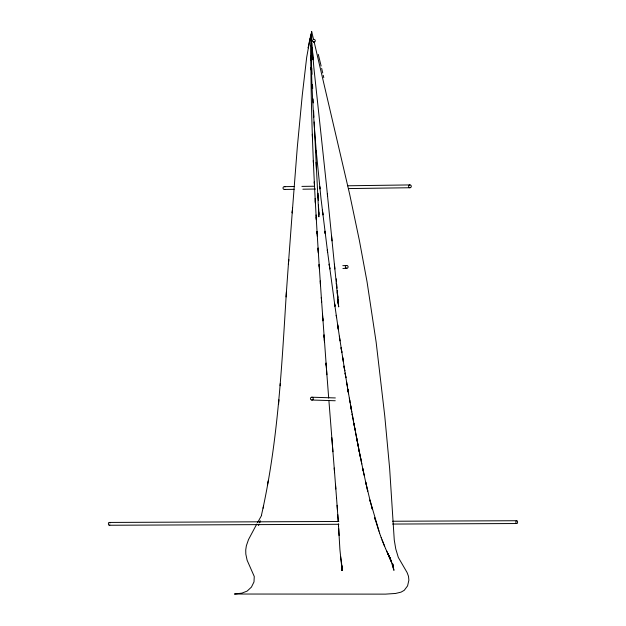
<?xml version="1.0" encoding="UTF-8"?>
<svg xmlns="http://www.w3.org/2000/svg" width="626" height="626" viewBox="0 0 626 626"><rect width="100%" height="100%" fill="white"/><g stroke="black" fill="none" stroke-linecap="round" stroke-linejoin="round"><path stroke-width="0.94" d="M310.895 45.847C310.535 125.881 315.136 205.852 320.535 285.675L320.371 283.288M310.715 55.432L310.707 60.221M310.895 45.847L311.372 33.874M311.067 41.058L311.161 38.663M342.195 568.267L342.093 570.544L339.902 549.503L338.408 523.907L338.549 526.247M286.051 296.943L288.743 259.469L288.39 264.289L288.563 261.809M288.555 261.942L292.381 210.485M286.387 292.131C281.731 366.664 278.069 441.745 261.535 514.83M280.096 385.788L280.276 383.456M292.569 208.137L292.201 212.957L297.295 147.29L302.256 95.316L306.685 57.318L310.919 33.827M278.969 399.771L278.539 404.498M337.774 514.588L338.259 521.591L337.078 505.284M268.163 480.909L267.396 485.51M308.602 45.565L308.18 47.92L309.964 38.53M263.1 508.187L263.609 505.941M259.43 522.741L259.845 521.325M258.546 525.543L259 524.142M261.645 515.323L257.521 522.71M256.77 524.048L248.514 539.565L246.362 545.739L245.736 549.918L245.822 554.112L247.121 560.254L254.258 576.476L254 581.906L251.433 587.102L247.16 591.077L241.91 593.127L234.421 594.027L385.475 594.129L395.632 593.448L401.023 592.141L404.224 590.334L407.573 585.897L408.88 580.208L408.488 576.256L407.064 572.493L398.316 557.43L395.749 548.877L394.263 540.011L389.646 468.498L384.763 416L376.132 342.109L367.063 281.911L359.363 240.361L349.684 194.334L314.041 41.449M311.599 32.701L311.631 31.394L313.407 38.843M342.805 265.674L346.702 265.479M342.899 268.484L346.804 268.28M284.376 186.642L294.11 186.509M301.896 186.399L314.549 186.227M347.649 185.781L409.944 184.928M284.376 189.451L294.11 189.318M302.874 189.201L315.527 189.029M348.619 188.575L409.952 187.737A1.409 1.362 89.2 0 0 411.125 185.632A1.409 1.362 89.2 0 0 408.762 185.632A1.409 1.362 89.2 0 0 409.952 187.737M109.276 522.436L338.893 521.474M392.627 521.247L516.716 520.722M109.284 525.253L338.893 524.283M392.635 524.056L516.724 523.532A1.409 0.876 89.8 0 0 517.483 521.427A1.409 0.876 89.8 0 0 515.965 521.427A1.409 0.876 89.8 0 0 516.724 523.532M311.818 397.213L335.348 397.94M311.717 400.022L335.246 400.75M385.506 548.478L389.685 557.664L387.658 553.267M389.646 557.563L387.564 553.079M388.543 555.168L386.485 550.684M388.715 555.559L390.718 559.973L388.769 555.661L389.724 557.766M389.763 557.868L388.824 555.755L390.749 560.082L389.81 557.969M389.857 558.071L388.879 555.849L391.782 562.758L390.014 558.369M385.593 548.666L381.179 537.632M384.638 546.443L381.993 539.808M390.929 560.614L393.95 570.333L392.643 563.877L393.449 568.478M380.397 535.457L381.218 537.726M379.622 533.266L380.428 535.551M379.661 533.368L369.896 499.963L372.267 509.055L371.633 506.716M378.91 531.169L374.716 517.796L375.397 520.12M318.282 54.392L321.122 65.996M370.49 502.318L365.647 481.965M359.089 450.532L358.62 448.153L360.866 459.39M367.188 488.765L367.752 491.128L365.662 482.067M322.719 72.999L321.654 68.328M323.251 75.323L323.775 77.655M366.171 484.336L362.736 468.514M363.683 472.966L364.191 475.345M363.706 473.068L362.728 468.412M363.197 470.689L359.981 455.008M360.443 457.293L359.074 450.438L359.551 452.817M361.797 463.952L360.412 457.105M355.545 432.308L358.213 446.048M357.736 443.67L358.182 445.962M357.305 441.471L356.851 439.092L358.635 448.247L358.174 445.868M359.058 450.344L359.504 452.629M356.437 436.979L356.883 439.272L354.707 427.902M355.145 430.195L353.839 423.309M355.122 430.109L353.831 423.223M353.44 421.102L352.172 414.209M354.261 425.516L349.738 400.476L350.161 402.862M351.358 409.686L350.544 405.085L351.781 411.986M352.164 414.122L352.587 416.501M392.737 564.034L393.097 566.217M348.58 393.715L347.79 389.028L349.754 400.554L349.347 398.175M348.173 391.336L348.565 393.644M347.422 386.868L347.023 384.489L348.181 391.414M344.018 366.14L347.031 384.56L346.64 382.181M345.513 375.389L345.904 377.705L345.137 373.002L345.505 375.318M344.026 366.21L344.785 370.835L344.386 368.456M339.347 336.185L344.402 368.518M342.931 359.324L342.555 356.945L343.283 361.578M341.115 347.798L341.851 352.43L341.107 347.735M340.059 340.888L336.272 315.402M341.577 563.337L340.591 556.436M334.949 306.122L327.328 250.048M336.264 315.355L336.6 317.679L334.613 303.743L334.933 306.075M327.328 250.071L327.641 252.419L320.966 198.262L316.2 150.85L316.412 153.221C313.156 113.525 310.496 73.68 311.427 33.835L311.443 59.196M341.577 563.377L341.89 565.693M327.359 193.872L327.609 196.298M311.951 43.225L313.775 66.896L326.396 184.498L338.643 306.724L337.946 299.533M331.577 236.096L332.046 240.869M334.401 264.235L334.879 269M337.25 292.436L337.719 297.201M336.311 283.101L336.545 285.44M338.423 304.392L338.212 302.053L338.643 306.818L337.414 292.796L337.617 295.222M312.883 57.443L313.094 59.806L312.194 47.959M337.813 297.561L337.234 290.542M331.827 437.738L334.581 472.685M336.733 284.306L337.046 288.203M334.221 468.037L335.841 489.016M336.311 278.844L336.491 281.184M332.938 451.745L328.885 400.405M336.553 498.327L335.481 484.336M326.905 374.724L321.334 297.373L321.49 299.729M328.697 398.066L326.013 363.017L326.193 365.357M336.553 498.304L337.43 509.955M322.789 318.493L322.961 320.872L322.46 313.829M324.299 339.613L324.471 341.96L323.955 334.887L324.127 337.273M321.654 302.108L320.215 280.933M317.171 233.874L317.03 231.487L317.327 236.237M319.424 269.188L319.119 264.477L319.268 266.832M316.193 217.316L316.333 219.703L316.067 214.945M338.697 528.587L339.081 535.559M315.277 200.758L315.41 203.145L315.16 198.387M317.844 195.422L317.977 197.832M314.111 121.96L318.877 216.846L318.532 207.394L318.618 209.796M316.052 162.275L316.427 169.419M312.507 84.659L312.679 88.634M313.446 162.807L313.556 165.194L313.352 160.428L313.446 162.823M312.053 74.314L311.779 67.952M313.9 117.203L313.626 110.857M313.117 98.955L313.29 102.93M318.79 214.444L318.697 212.089L318.79 214.483M311.67 36.112L311.756 38.476M318.47 205.07L318.697 212.159M318.321 200.367L318.133 193.262M310.762 67.405L310.793 69.799M109.855 524.909A1.409 0.876 89.8 0 1 108.603 524.737A1.409 0.876 89.8 0 1 108.736 522.741A1.409 0.876 89.8 0 1 109.973 523M284.853 189.365A1.409 1.362 89.2 0 1 283.015 187.894A1.409 1.362 89.2 0 1 285.112 186.861M342.172 568.189L342.14 570.505L342.187 568.228M260.236 521.035L259.665 522.46L260.236 521.035M342.132 568.095L341.906 565.732L342.172 570.458L342.148 568.142M338.314 329.323L337.617 324.612L338.314 329.323M329.816 268.82L329.174 264.133L329.8 268.789M325.223 233.631L324.925 231.276L325.223 233.631M322.922 214.788L322.359 210.062L322.899 214.781M319.933 188.802L319.675 186.431L319.925 188.802M318.36 252.74L318.055 247.99L318.344 252.716M314.557 186.564L314.307 181.814L314.542 186.548M312.53 139.027L312.366 134.254L312.523 139.019M313.172 41.981A1.409 1.409 0 0 0 315.285 40.76A1.409 1.409 0 0 0 313.172 39.548A1.409 1.409 0 0 0 313.172 41.981M345.998 268.1A1.409 1.401 0 0 0 348.111 266.879A1.409 1.401 0 0 0 345.998 265.667A1.409 1.401 0 0 0 345.998 268.1M312.977 399.404A1.409 1.401 -88.2 0 0 311.92 397.213A1.409 1.401 -88.2 0 0 310.559 399.231A1.409 1.401 -88.2 0 0 312.977 399.404"/></g></svg>
